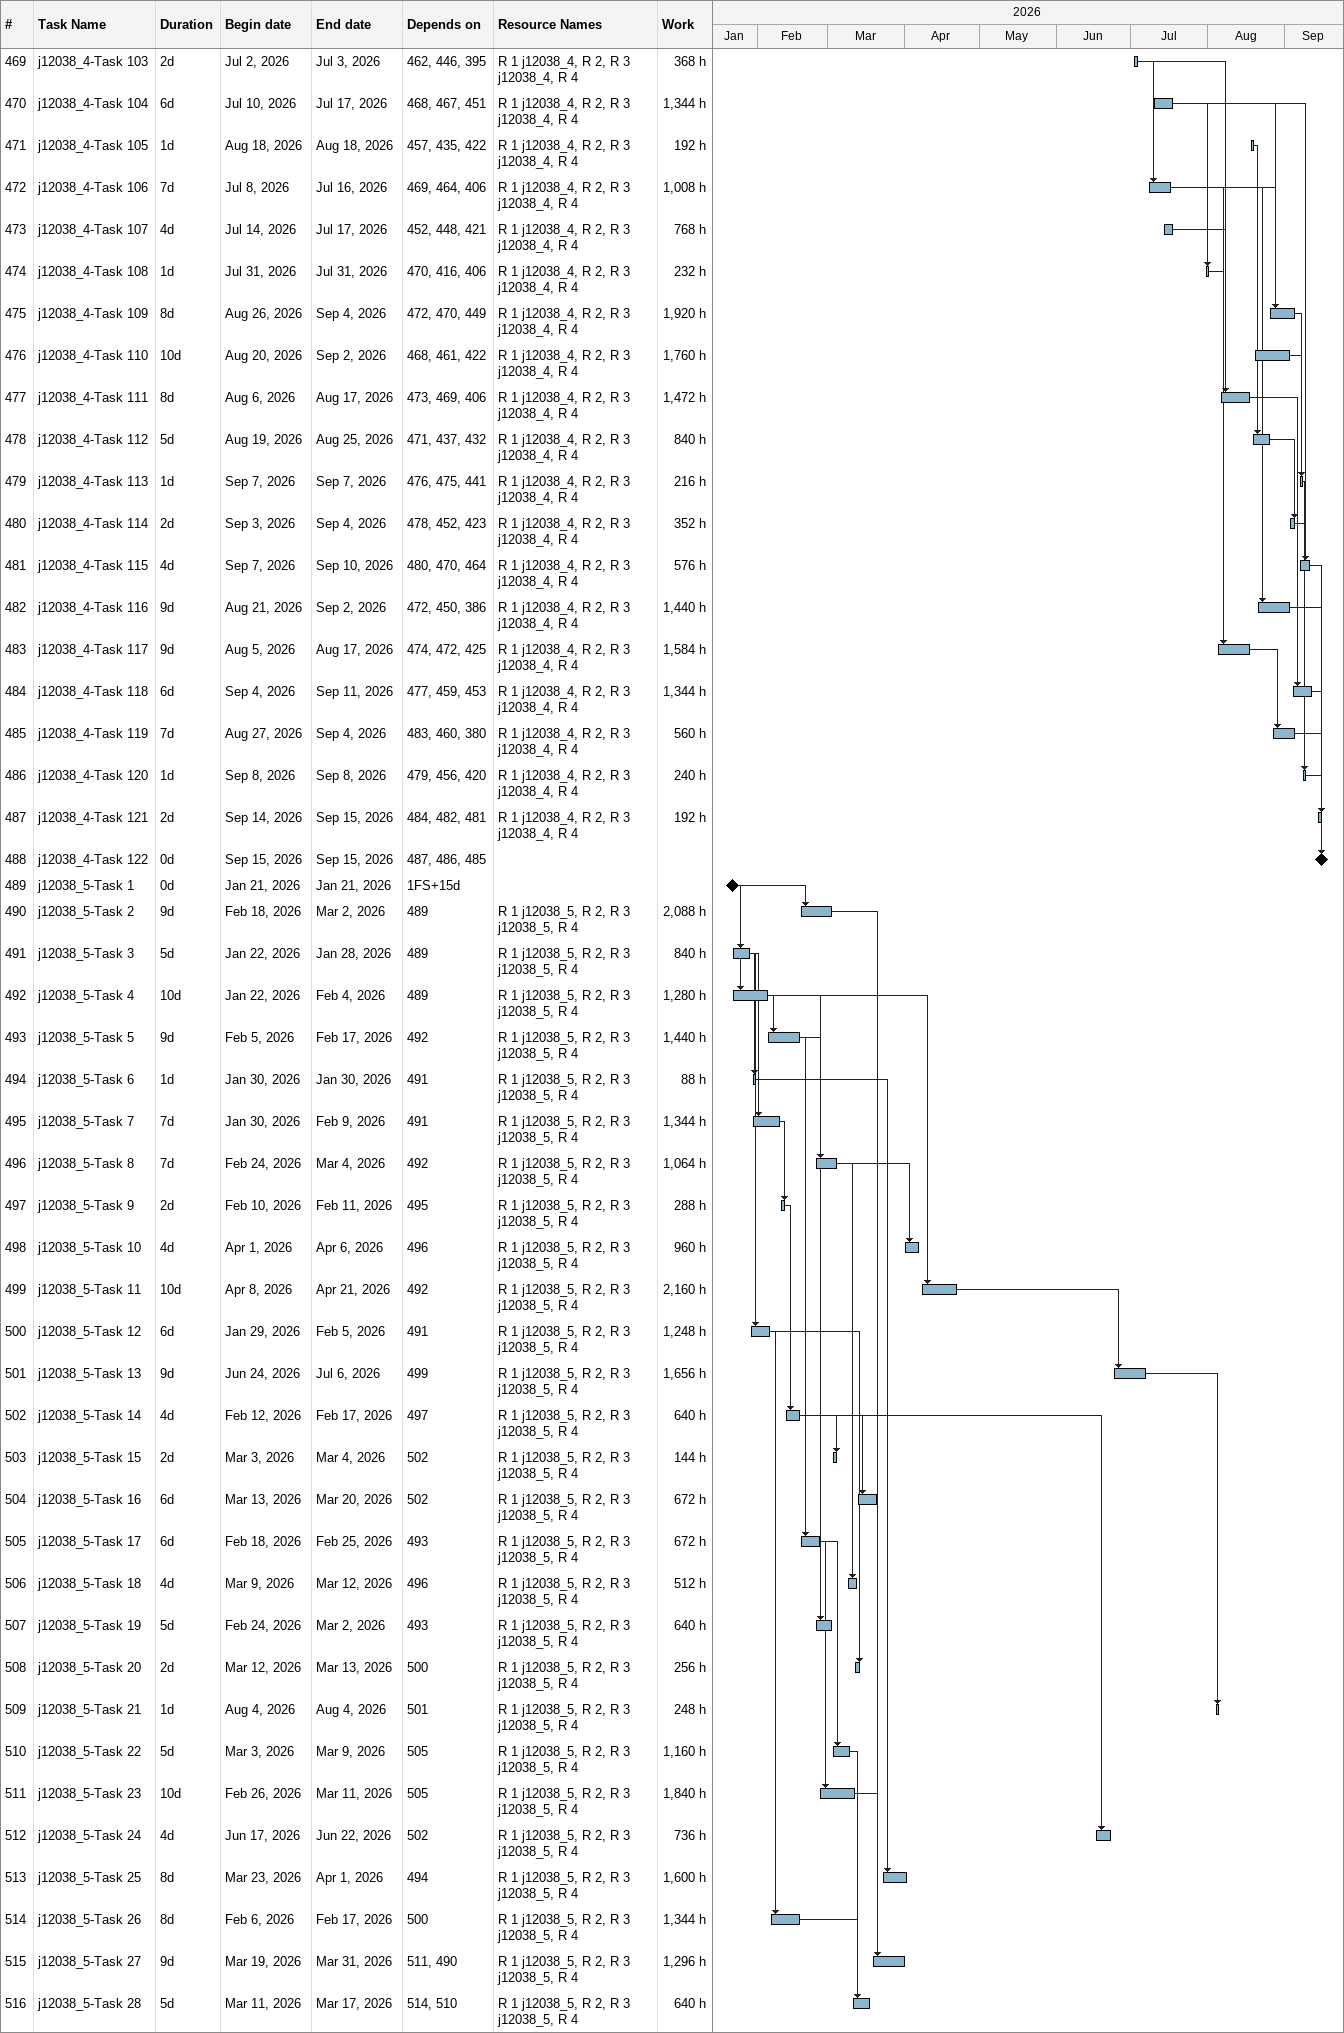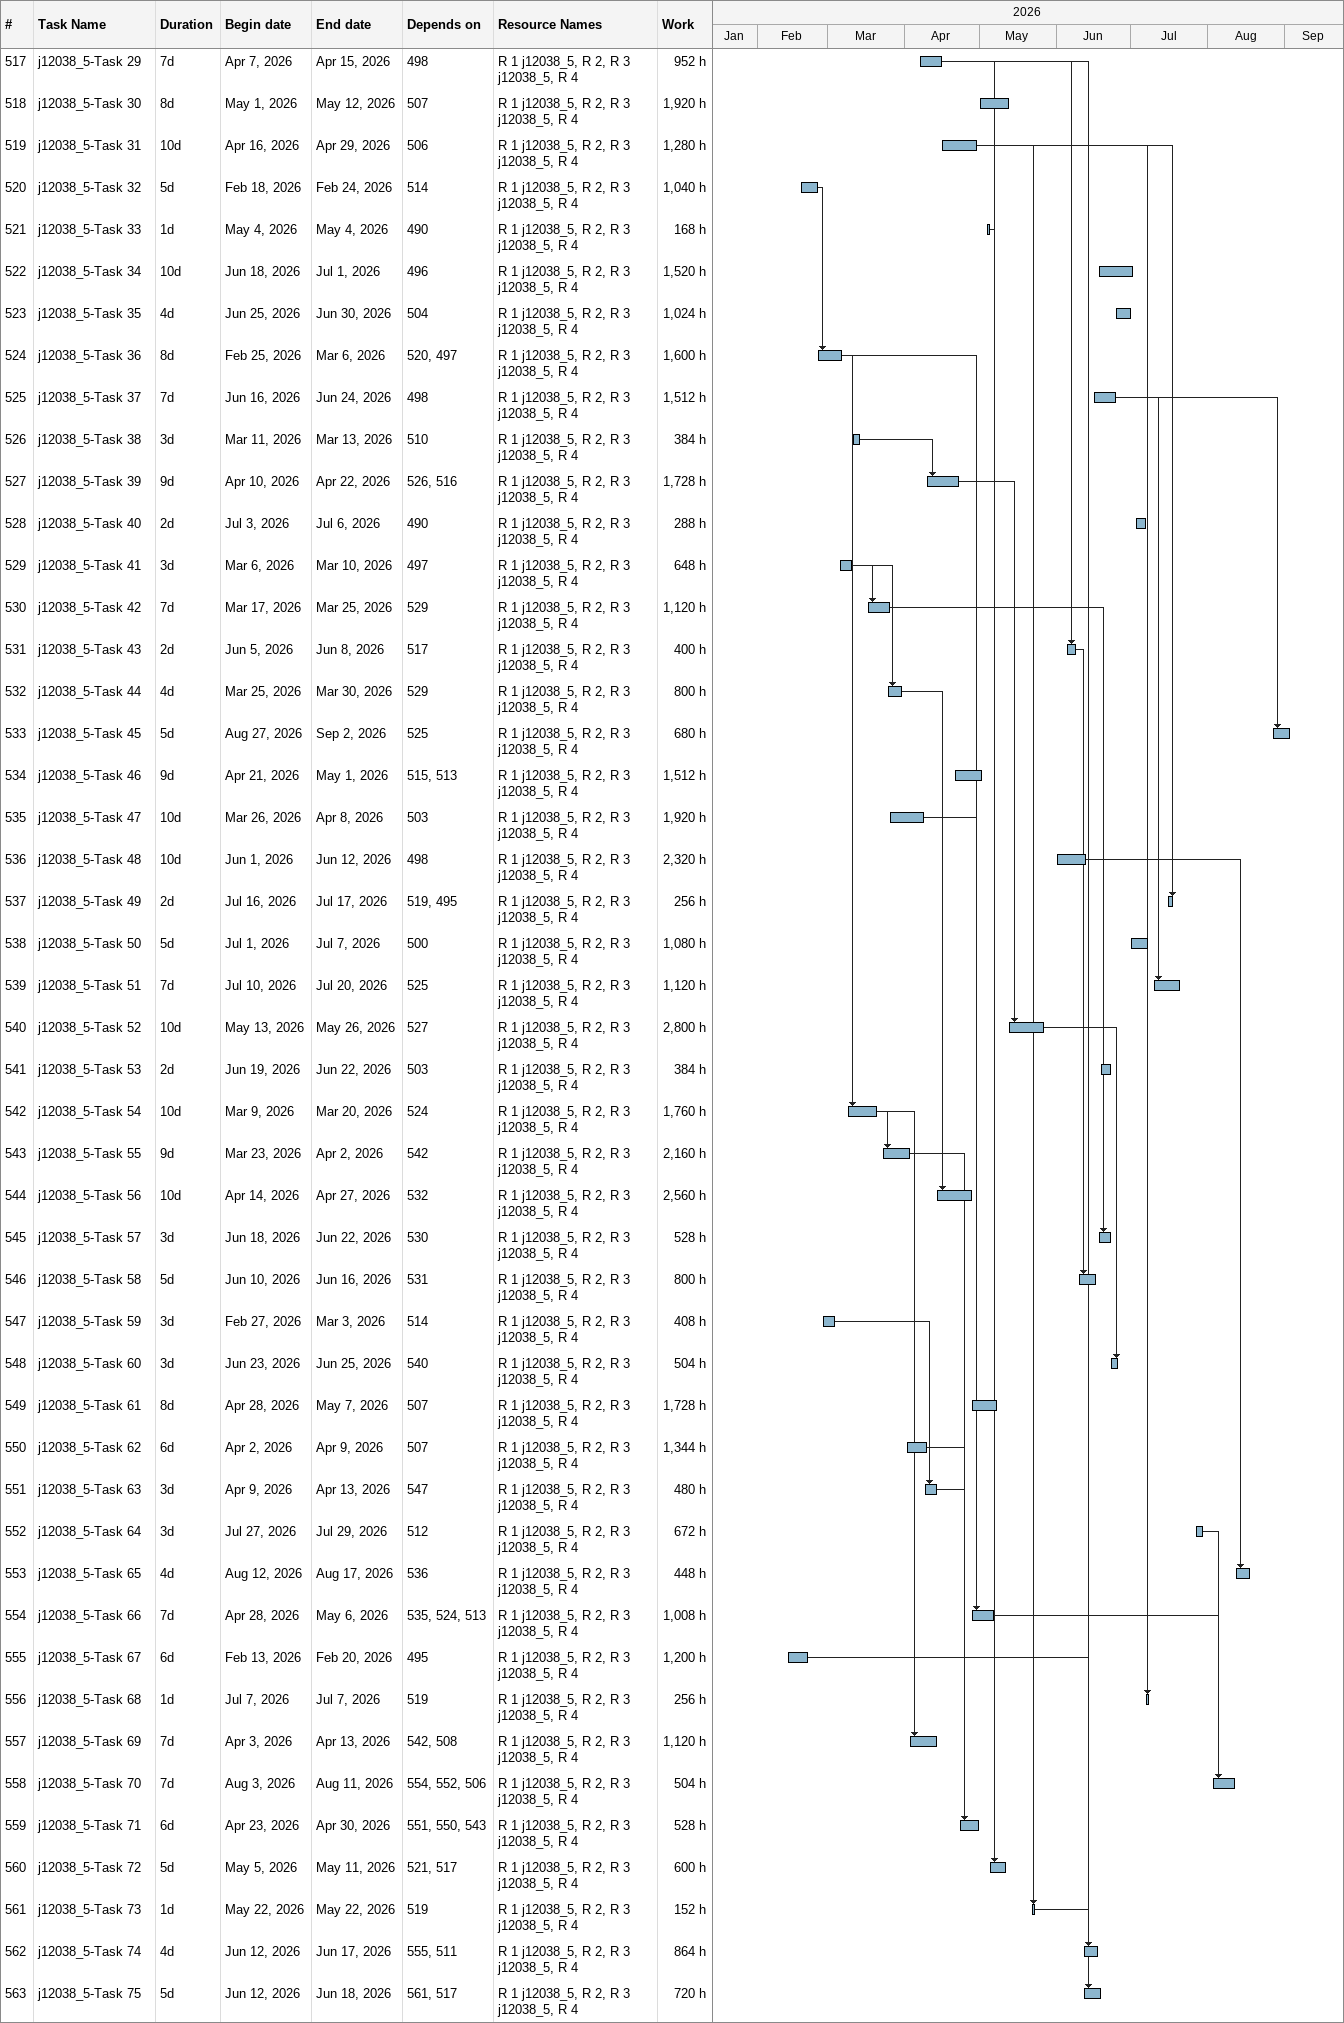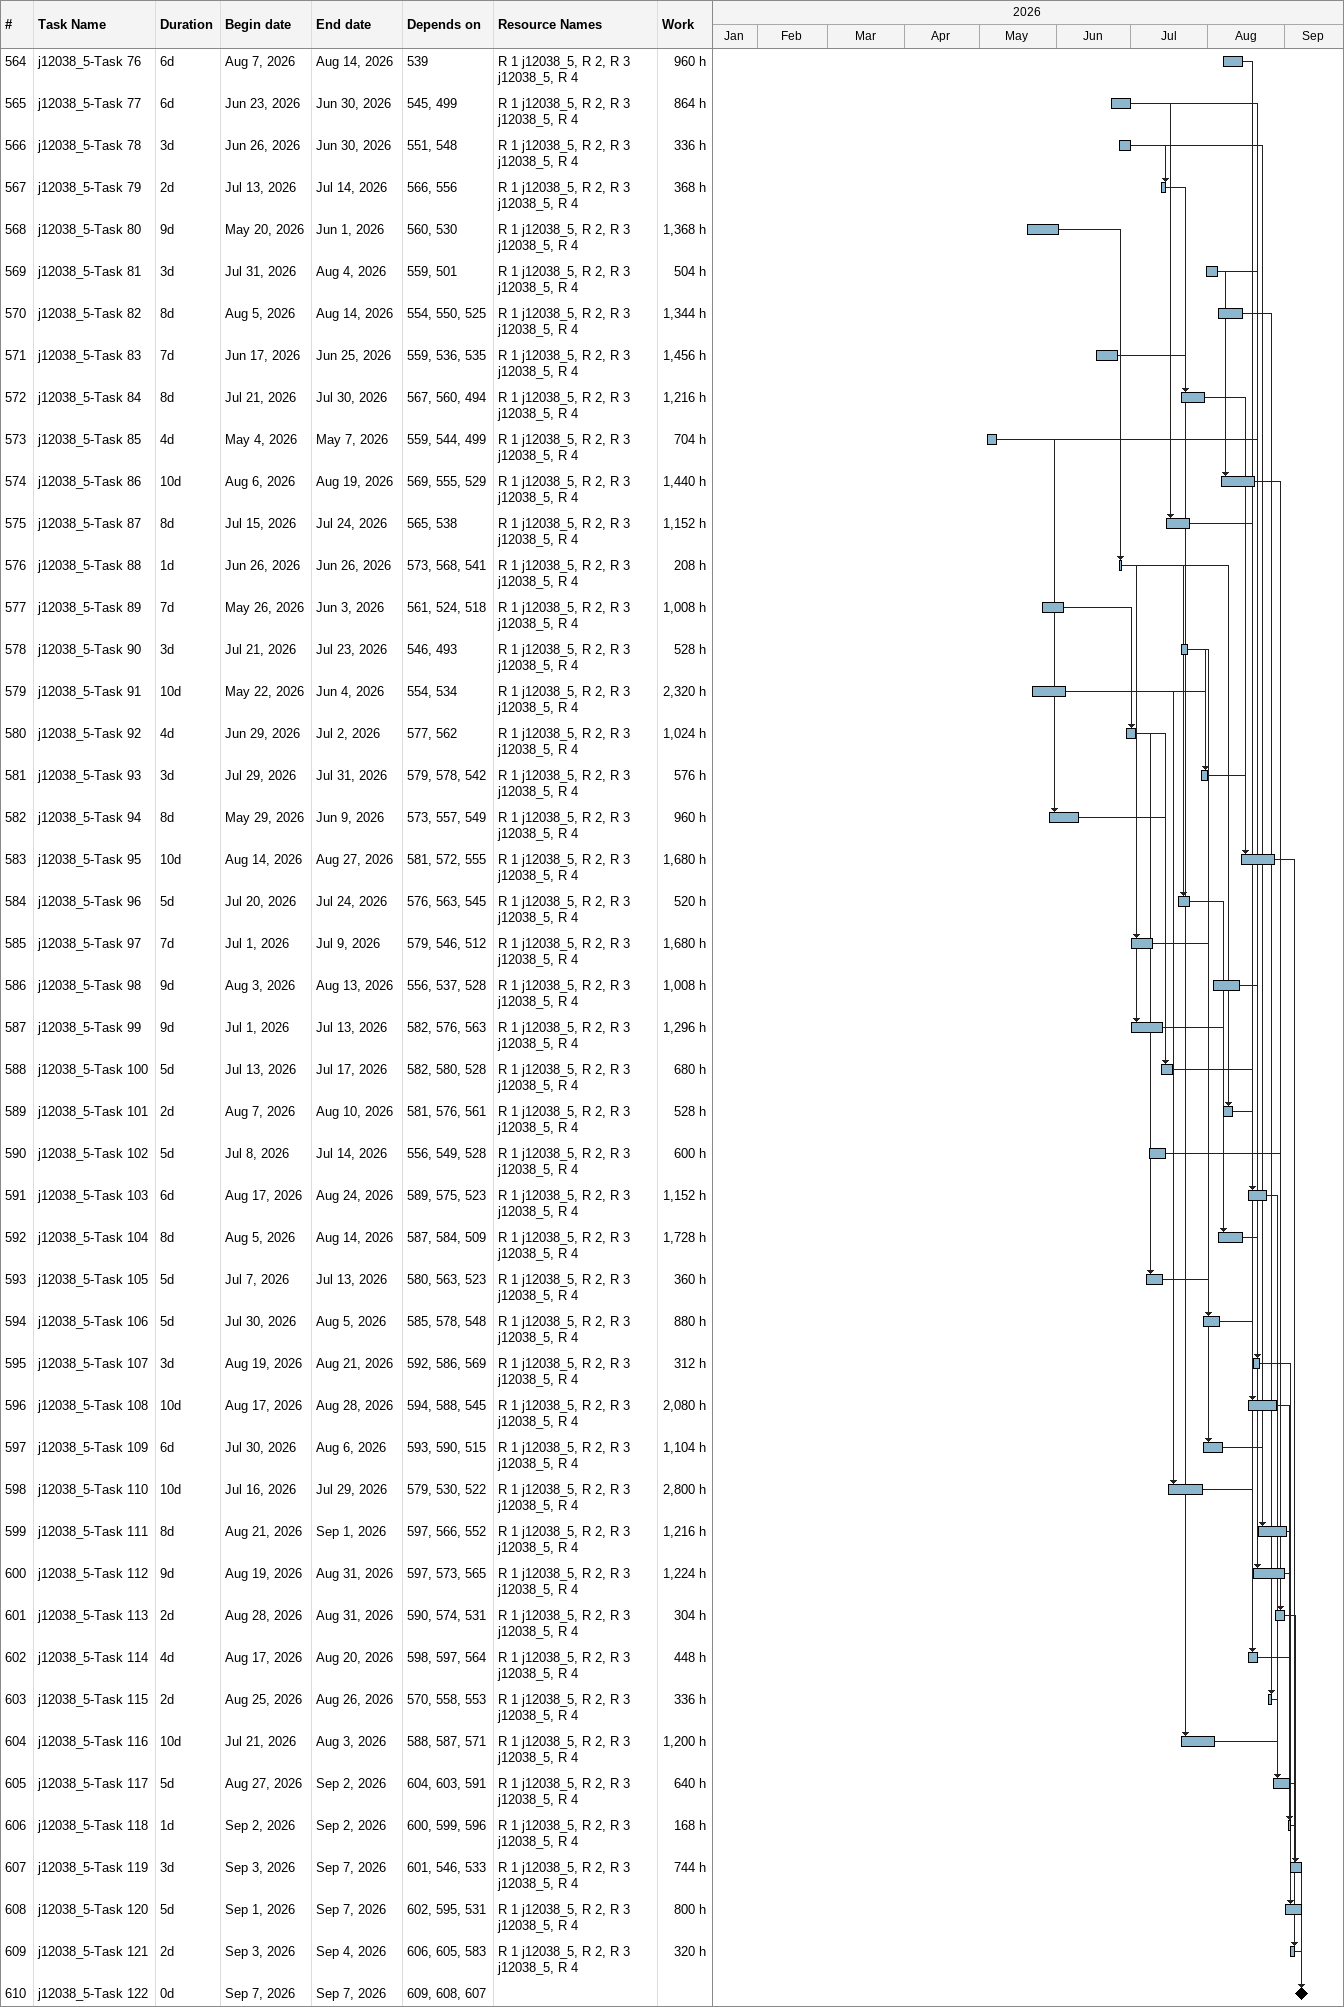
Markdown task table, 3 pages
| ID | Task | Duration | Start | Finish | Predecessors | Resources | Work (h) |
|---|---|---|---|---|---|---|---|
| 469 | j12038_4-Task 103 | 2d | 2026-07-02 | 2026-07-03 | 462, 446, 395 | R 1 j12038_4, R 2, R 3 j12038_4, R 4 | 368 |
| 470 | j12038_4-Task 104 | 6d | 2026-07-10 | 2026-07-17 | 468, 467, 451 | R 1 j12038_4, R 2, R 3 j12038_4, R 4 | 1344 |
| 471 | j12038_4-Task 105 | 1d | 2026-08-18 | 2026-08-18 | 457, 435, 422 | R 1 j12038_4, R 2, R 3 j12038_4, R 4 | 192 |
| 472 | j12038_4-Task 106 | 7d | 2026-07-08 | 2026-07-16 | 469, 464, 406 | R 1 j12038_4, R 2, R 3 j12038_4, R 4 | 1008 |
| 473 | j12038_4-Task 107 | 4d | 2026-07-14 | 2026-07-17 | 452, 448, 421 | R 1 j12038_4, R 2, R 3 j12038_4, R 4 | 768 |
| 474 | j12038_4-Task 108 | 1d | 2026-07-31 | 2026-07-31 | 470, 416, 406 | R 1 j12038_4, R 2, R 3 j12038_4, R 4 | 232 |
| 475 | j12038_4-Task 109 | 8d | 2026-08-26 | 2026-09-04 | 472, 470, 449 | R 1 j12038_4, R 2, R 3 j12038_4, R 4 | 1920 |
| 476 | j12038_4-Task 110 | 10d | 2026-08-20 | 2026-09-02 | 468, 461, 422 | R 1 j12038_4, R 2, R 3 j12038_4, R 4 | 1760 |
| 477 | j12038_4-Task 111 | 8d | 2026-08-06 | 2026-08-17 | 473, 469, 406 | R 1 j12038_4, R 2, R 3 j12038_4, R 4 | 1472 |
| 478 | j12038_4-Task 112 | 5d | 2026-08-19 | 2026-08-25 | 471, 437, 432 | R 1 j12038_4, R 2, R 3 j12038_4, R 4 | 840 |
| 479 | j12038_4-Task 113 | 1d | 2026-09-07 | 2026-09-07 | 476, 475, 441 | R 1 j12038_4, R 2, R 3 j12038_4, R 4 | 216 |
| 480 | j12038_4-Task 114 | 2d | 2026-09-03 | 2026-09-04 | 478, 452, 423 | R 1 j12038_4, R 2, R 3 j12038_4, R 4 | 352 |
| 481 | j12038_4-Task 115 | 4d | 2026-09-07 | 2026-09-10 | 480, 470, 464 | R 1 j12038_4, R 2, R 3 j12038_4, R 4 | 576 |
| 482 | j12038_4-Task 116 | 9d | 2026-08-21 | 2026-09-02 | 472, 450, 386 | R 1 j12038_4, R 2, R 3 j12038_4, R 4 | 1440 |
| 483 | j12038_4-Task 117 | 9d | 2026-08-05 | 2026-08-17 | 474, 472, 425 | R 1 j12038_4, R 2, R 3 j12038_4, R 4 | 1584 |
| 484 | j12038_4-Task 118 | 6d | 2026-09-04 | 2026-09-11 | 477, 459, 453 | R 1 j12038_4, R 2, R 3 j12038_4, R 4 | 1344 |
| 485 | j12038_4-Task 119 | 7d | 2026-08-27 | 2026-09-04 | 483, 460, 380 | R 1 j12038_4, R 2, R 3 j12038_4, R 4 | 560 |
| 486 | j12038_4-Task 120 | 1d | 2026-09-08 | 2026-09-08 | 479, 456, 420 | R 1 j12038_4, R 2, R 3 j12038_4, R 4 | 240 |
| 487 | j12038_4-Task 121 | 2d | 2026-09-14 | 2026-09-15 | 484, 482, 481 | R 1 j12038_4, R 2, R 3 j12038_4, R 4 | 192 |
| 488 | j12038_4-Task 122 | 0d | 2026-09-15 | 2026-09-15 | 487, 486, 485 |  |  |
| 489 | j12038_5-Task 1 | 0d | 2026-01-21 | 2026-01-21 | 1FS+15d |  |  |
| 490 | j12038_5-Task 2 | 9d | 2026-02-18 | 2026-03-02 | 489 | R 1 j12038_5, R 2, R 3 j12038_5, R 4 | 2088 |
| 491 | j12038_5-Task 3 | 5d | 2026-01-22 | 2026-01-28 | 489 | R 1 j12038_5, R 2, R 3 j12038_5, R 4 | 840 |
| 492 | j12038_5-Task 4 | 10d | 2026-01-22 | 2026-02-04 | 489 | R 1 j12038_5, R 2, R 3 j12038_5, R 4 | 1280 |
| 493 | j12038_5-Task 5 | 9d | 2026-02-05 | 2026-02-17 | 492 | R 1 j12038_5, R 2, R 3 j12038_5, R 4 | 1440 |
| 494 | j12038_5-Task 6 | 1d | 2026-01-30 | 2026-01-30 | 491 | R 1 j12038_5, R 2, R 3 j12038_5, R 4 | 88 |
| 495 | j12038_5-Task 7 | 7d | 2026-01-30 | 2026-02-09 | 491 | R 1 j12038_5, R 2, R 3 j12038_5, R 4 | 1344 |
| 496 | j12038_5-Task 8 | 7d | 2026-02-24 | 2026-03-04 | 492 | R 1 j12038_5, R 2, R 3 j12038_5, R 4 | 1064 |
| 497 | j12038_5-Task 9 | 2d | 2026-02-10 | 2026-02-11 | 495 | R 1 j12038_5, R 2, R 3 j12038_5, R 4 | 288 |
| 498 | j12038_5-Task 10 | 4d | 2026-04-01 | 2026-04-06 | 496 | R 1 j12038_5, R 2, R 3 j12038_5, R 4 | 960 |
| 499 | j12038_5-Task 11 | 10d | 2026-04-08 | 2026-04-21 | 492 | R 1 j12038_5, R 2, R 3 j12038_5, R 4 | 2160 |
| 500 | j12038_5-Task 12 | 6d | 2026-01-29 | 2026-02-05 | 491 | R 1 j12038_5, R 2, R 3 j12038_5, R 4 | 1248 |
| 501 | j12038_5-Task 13 | 9d | 2026-06-24 | 2026-07-06 | 499 | R 1 j12038_5, R 2, R 3 j12038_5, R 4 | 1656 |
| 502 | j12038_5-Task 14 | 4d | 2026-02-12 | 2026-02-17 | 497 | R 1 j12038_5, R 2, R 3 j12038_5, R 4 | 640 |
| 503 | j12038_5-Task 15 | 2d | 2026-03-03 | 2026-03-04 | 502 | R 1 j12038_5, R 2, R 3 j12038_5, R 4 | 144 |
| 504 | j12038_5-Task 16 | 6d | 2026-03-13 | 2026-03-20 | 502 | R 1 j12038_5, R 2, R 3 j12038_5, R 4 | 672 |
| 505 | j12038_5-Task 17 | 6d | 2026-02-18 | 2026-02-25 | 493 | R 1 j12038_5, R 2, R 3 j12038_5, R 4 | 672 |
| 506 | j12038_5-Task 18 | 4d | 2026-03-09 | 2026-03-12 | 496 | R 1 j12038_5, R 2, R 3 j12038_5, R 4 | 512 |
| 507 | j12038_5-Task 19 | 5d | 2026-02-24 | 2026-03-02 | 493 | R 1 j12038_5, R 2, R 3 j12038_5, R 4 | 640 |
| 508 | j12038_5-Task 20 | 2d | 2026-03-12 | 2026-03-13 | 500 | R 1 j12038_5, R 2, R 3 j12038_5, R 4 | 256 |
| 509 | j12038_5-Task 21 | 1d | 2026-08-04 | 2026-08-04 | 501 | R 1 j12038_5, R 2, R 3 j12038_5, R 4 | 248 |
| 510 | j12038_5-Task 22 | 5d | 2026-03-03 | 2026-03-09 | 505 | R 1 j12038_5, R 2, R 3 j12038_5, R 4 | 1160 |
| 511 | j12038_5-Task 23 | 10d | 2026-02-26 | 2026-03-11 | 505 | R 1 j12038_5, R 2, R 3 j12038_5, R 4 | 1840 |
| 512 | j12038_5-Task 24 | 4d | 2026-06-17 | 2026-06-22 | 502 | R 1 j12038_5, R 2, R 3 j12038_5, R 4 | 736 |
| 513 | j12038_5-Task 25 | 8d | 2026-03-23 | 2026-04-01 | 494 | R 1 j12038_5, R 2, R 3 j12038_5, R 4 | 1600 |
| 514 | j12038_5-Task 26 | 8d | 2026-02-06 | 2026-02-17 | 500 | R 1 j12038_5, R 2, R 3 j12038_5, R 4 | 1344 |
| 515 | j12038_5-Task 27 | 9d | 2026-03-19 | 2026-03-31 | 511, 490 | R 1 j12038_5, R 2, R 3 j12038_5, R 4 | 1296 |
| 516 | j12038_5-Task 28 | 5d | 2026-03-11 | 2026-03-17 | 514, 510 | R 1 j12038_5, R 2, R 3 j12038_5, R 4 | 640 |
| 517 | j12038_5-Task 29 | 7d | 2026-04-07 | 2026-04-15 | 498 | R 1 j12038_5, R 2, R 3 j12038_5, R 4 | 952 |
| 518 | j12038_5-Task 30 | 8d | 2026-05-01 | 2026-05-12 | 507 | R 1 j12038_5, R 2, R 3 j12038_5, R 4 | 1920 |
| 519 | j12038_5-Task 31 | 10d | 2026-04-16 | 2026-04-29 | 506 | R 1 j12038_5, R 2, R 3 j12038_5, R 4 | 1280 |
| 520 | j12038_5-Task 32 | 5d | 2026-02-18 | 2026-02-24 | 514 | R 1 j12038_5, R 2, R 3 j12038_5, R 4 | 1040 |
| 521 | j12038_5-Task 33 | 1d | 2026-05-04 | 2026-05-04 | 490 | R 1 j12038_5, R 2, R 3 j12038_5, R 4 | 168 |
| 522 | j12038_5-Task 34 | 10d | 2026-06-18 | 2026-07-01 | 496 | R 1 j12038_5, R 2, R 3 j12038_5, R 4 | 1520 |
| 523 | j12038_5-Task 35 | 4d | 2026-06-25 | 2026-06-30 | 504 | R 1 j12038_5, R 2, R 3 j12038_5, R 4 | 1024 |
| 524 | j12038_5-Task 36 | 8d | 2026-02-25 | 2026-03-06 | 520, 497 | R 1 j12038_5, R 2, R 3 j12038_5, R 4 | 1600 |
| 525 | j12038_5-Task 37 | 7d | 2026-06-16 | 2026-06-24 | 498 | R 1 j12038_5, R 2, R 3 j12038_5, R 4 | 1512 |
| 526 | j12038_5-Task 38 | 3d | 2026-03-11 | 2026-03-13 | 510 | R 1 j12038_5, R 2, R 3 j12038_5, R 4 | 384 |
| 527 | j12038_5-Task 39 | 9d | 2026-04-10 | 2026-04-22 | 526, 516 | R 1 j12038_5, R 2, R 3 j12038_5, R 4 | 1728 |
| 528 | j12038_5-Task 40 | 2d | 2026-07-03 | 2026-07-06 | 490 | R 1 j12038_5, R 2, R 3 j12038_5, R 4 | 288 |
| 529 | j12038_5-Task 41 | 3d | 2026-03-06 | 2026-03-10 | 497 | R 1 j12038_5, R 2, R 3 j12038_5, R 4 | 648 |
| 530 | j12038_5-Task 42 | 7d | 2026-03-17 | 2026-03-25 | 529 | R 1 j12038_5, R 2, R 3 j12038_5, R 4 | 1120 |
| 531 | j12038_5-Task 43 | 2d | 2026-06-05 | 2026-06-08 | 517 | R 1 j12038_5, R 2, R 3 j12038_5, R 4 | 400 |
| 532 | j12038_5-Task 44 | 4d | 2026-03-25 | 2026-03-30 | 529 | R 1 j12038_5, R 2, R 3 j12038_5, R 4 | 800 |
| 533 | j12038_5-Task 45 | 5d | 2026-08-27 | 2026-09-02 | 525 | R 1 j12038_5, R 2, R 3 j12038_5, R 4 | 680 |
| 534 | j12038_5-Task 46 | 9d | 2026-04-21 | 2026-05-01 | 515, 513 | R 1 j12038_5, R 2, R 3 j12038_5, R 4 | 1512 |
| 535 | j12038_5-Task 47 | 10d | 2026-03-26 | 2026-04-08 | 503 | R 1 j12038_5, R 2, R 3 j12038_5, R 4 | 1920 |
| 536 | j12038_5-Task 48 | 10d | 2026-06-01 | 2026-06-12 | 498 | R 1 j12038_5, R 2, R 3 j12038_5, R 4 | 2320 |
| 537 | j12038_5-Task 49 | 2d | 2026-07-16 | 2026-07-17 | 519, 495 | R 1 j12038_5, R 2, R 3 j12038_5, R 4 | 256 |
| 538 | j12038_5-Task 50 | 5d | 2026-07-01 | 2026-07-07 | 500 | R 1 j12038_5, R 2, R 3 j12038_5, R 4 | 1080 |
| 539 | j12038_5-Task 51 | 7d | 2026-07-10 | 2026-07-20 | 525 | R 1 j12038_5, R 2, R 3 j12038_5, R 4 | 1120 |
| 540 | j12038_5-Task 52 | 10d | 2026-05-13 | 2026-05-26 | 527 | R 1 j12038_5, R 2, R 3 j12038_5, R 4 | 2800 |
| 541 | j12038_5-Task 53 | 2d | 2026-06-19 | 2026-06-22 | 503 | R 1 j12038_5, R 2, R 3 j12038_5, R 4 | 384 |
| 542 | j12038_5-Task 54 | 10d | 2026-03-09 | 2026-03-20 | 524 | R 1 j12038_5, R 2, R 3 j12038_5, R 4 | 1760 |
| 543 | j12038_5-Task 55 | 9d | 2026-03-23 | 2026-04-02 | 542 | R 1 j12038_5, R 2, R 3 j12038_5, R 4 | 2160 |
| 544 | j12038_5-Task 56 | 10d | 2026-04-14 | 2026-04-27 | 532 | R 1 j12038_5, R 2, R 3 j12038_5, R 4 | 2560 |
| 545 | j12038_5-Task 57 | 3d | 2026-06-18 | 2026-06-22 | 530 | R 1 j12038_5, R 2, R 3 j12038_5, R 4 | 528 |
| 546 | j12038_5-Task 58 | 5d | 2026-06-10 | 2026-06-16 | 531 | R 1 j12038_5, R 2, R 3 j12038_5, R 4 | 800 |
| 547 | j12038_5-Task 59 | 3d | 2026-02-27 | 2026-03-03 | 514 | R 1 j12038_5, R 2, R 3 j12038_5, R 4 | 408 |
| 548 | j12038_5-Task 60 | 3d | 2026-06-23 | 2026-06-25 | 540 | R 1 j12038_5, R 2, R 3 j12038_5, R 4 | 504 |
| 549 | j12038_5-Task 61 | 8d | 2026-04-28 | 2026-05-07 | 507 | R 1 j12038_5, R 2, R 3 j12038_5, R 4 | 1728 |
| 550 | j12038_5-Task 62 | 6d | 2026-04-02 | 2026-04-09 | 507 | R 1 j12038_5, R 2, R 3 j12038_5, R 4 | 1344 |
| 551 | j12038_5-Task 63 | 3d | 2026-04-09 | 2026-04-13 | 547 | R 1 j12038_5, R 2, R 3 j12038_5, R 4 | 480 |
| 552 | j12038_5-Task 64 | 3d | 2026-07-27 | 2026-07-29 | 512 | R 1 j12038_5, R 2, R 3 j12038_5, R 4 | 672 |
| 553 | j12038_5-Task 65 | 4d | 2026-08-12 | 2026-08-17 | 536 | R 1 j12038_5, R 2, R 3 j12038_5, R 4 | 448 |
| 554 | j12038_5-Task 66 | 7d | 2026-04-28 | 2026-05-06 | 535, 524, 513 | R 1 j12038_5, R 2, R 3 j12038_5, R 4 | 1008 |
| 555 | j12038_5-Task 67 | 6d | 2026-02-13 | 2026-02-20 | 495 | R 1 j12038_5, R 2, R 3 j12038_5, R 4 | 1200 |
| 556 | j12038_5-Task 68 | 1d | 2026-07-07 | 2026-07-07 | 519 | R 1 j12038_5, R 2, R 3 j12038_5, R 4 | 256 |
| 557 | j12038_5-Task 69 | 7d | 2026-04-03 | 2026-04-13 | 542, 508 | R 1 j12038_5, R 2, R 3 j12038_5, R 4 | 1120 |
| 558 | j12038_5-Task 70 | 7d | 2026-08-03 | 2026-08-11 | 554, 552, 506 | R 1 j12038_5, R 2, R 3 j12038_5, R 4 | 504 |
| 559 | j12038_5-Task 71 | 6d | 2026-04-23 | 2026-04-30 | 551, 550, 543 | R 1 j12038_5, R 2, R 3 j12038_5, R 4 | 528 |
| 560 | j12038_5-Task 72 | 5d | 2026-05-05 | 2026-05-11 | 521, 517 | R 1 j12038_5, R 2, R 3 j12038_5, R 4 | 600 |
| 561 | j12038_5-Task 73 | 1d | 2026-05-22 | 2026-05-22 | 519 | R 1 j12038_5, R 2, R 3 j12038_5, R 4 | 152 |
| 562 | j12038_5-Task 74 | 4d | 2026-06-12 | 2026-06-17 | 555, 511 | R 1 j12038_5, R 2, R 3 j12038_5, R 4 | 864 |
| 563 | j12038_5-Task 75 | 5d | 2026-06-12 | 2026-06-18 | 561, 517 | R 1 j12038_5, R 2, R 3 j12038_5, R 4 | 720 |
| 564 | j12038_5-Task 76 | 6d | 2026-08-07 | 2026-08-14 | 539 | R 1 j12038_5, R 2, R 3 j12038_5, R 4 | 960 |
| 565 | j12038_5-Task 77 | 6d | 2026-06-23 | 2026-06-30 | 545, 499 | R 1 j12038_5, R 2, R 3 j12038_5, R 4 | 864 |
| 566 | j12038_5-Task 78 | 3d | 2026-06-26 | 2026-06-30 | 551, 548 | R 1 j12038_5, R 2, R 3 j12038_5, R 4 | 336 |
| 567 | j12038_5-Task 79 | 2d | 2026-07-13 | 2026-07-14 | 566, 556 | R 1 j12038_5, R 2, R 3 j12038_5, R 4 | 368 |
| 568 | j12038_5-Task 80 | 9d | 2026-05-20 | 2026-06-01 | 560, 530 | R 1 j12038_5, R 2, R 3 j12038_5, R 4 | 1368 |
| 569 | j12038_5-Task 81 | 3d | 2026-07-31 | 2026-08-04 | 559, 501 | R 1 j12038_5, R 2, R 3 j12038_5, R 4 | 504 |
| 570 | j12038_5-Task 82 | 8d | 2026-08-05 | 2026-08-14 | 554, 550, 525 | R 1 j12038_5, R 2, R 3 j12038_5, R 4 | 1344 |
| 571 | j12038_5-Task 83 | 7d | 2026-06-17 | 2026-06-25 | 559, 536, 535 | R 1 j12038_5, R 2, R 3 j12038_5, R 4 | 1456 |
| 572 | j12038_5-Task 84 | 8d | 2026-07-21 | 2026-07-30 | 567, 560, 494 | R 1 j12038_5, R 2, R 3 j12038_5, R 4 | 1216 |
| 573 | j12038_5-Task 85 | 4d | 2026-05-04 | 2026-05-07 | 559, 544, 499 | R 1 j12038_5, R 2, R 3 j12038_5, R 4 | 704 |
| 574 | j12038_5-Task 86 | 10d | 2026-08-06 | 2026-08-19 | 569, 555, 529 | R 1 j12038_5, R 2, R 3 j12038_5, R 4 | 1440 |
| 575 | j12038_5-Task 87 | 8d | 2026-07-15 | 2026-07-24 | 565, 538 | R 1 j12038_5, R 2, R 3 j12038_5, R 4 | 1152 |
| 576 | j12038_5-Task 88 | 1d | 2026-06-26 | 2026-06-26 | 573, 568, 541 | R 1 j12038_5, R 2, R 3 j12038_5, R 4 | 208 |
| 577 | j12038_5-Task 89 | 7d | 2026-05-26 | 2026-06-03 | 561, 524, 518 | R 1 j12038_5, R 2, R 3 j12038_5, R 4 | 1008 |
| 578 | j12038_5-Task 90 | 3d | 2026-07-21 | 2026-07-23 | 546, 493 | R 1 j12038_5, R 2, R 3 j12038_5, R 4 | 528 |
| 579 | j12038_5-Task 91 | 10d | 2026-05-22 | 2026-06-04 | 554, 534 | R 1 j12038_5, R 2, R 3 j12038_5, R 4 | 2320 |
| 580 | j12038_5-Task 92 | 4d | 2026-06-29 | 2026-07-02 | 577, 562 | R 1 j12038_5, R 2, R 3 j12038_5, R 4 | 1024 |
| 581 | j12038_5-Task 93 | 3d | 2026-07-29 | 2026-07-31 | 579, 578, 542 | R 1 j12038_5, R 2, R 3 j12038_5, R 4 | 576 |
| 582 | j12038_5-Task 94 | 8d | 2026-05-29 | 2026-06-09 | 573, 557, 549 | R 1 j12038_5, R 2, R 3 j12038_5, R 4 | 960 |
| 583 | j12038_5-Task 95 | 10d | 2026-08-14 | 2026-08-27 | 581, 572, 555 | R 1 j12038_5, R 2, R 3 j12038_5, R 4 | 1680 |
| 584 | j12038_5-Task 96 | 5d | 2026-07-20 | 2026-07-24 | 576, 563, 545 | R 1 j12038_5, R 2, R 3 j12038_5, R 4 | 520 |
| 585 | j12038_5-Task 97 | 7d | 2026-07-01 | 2026-07-09 | 579, 546, 512 | R 1 j12038_5, R 2, R 3 j12038_5, R 4 | 1680 |
| 586 | j12038_5-Task 98 | 9d | 2026-08-03 | 2026-08-13 | 556, 537, 528 | R 1 j12038_5, R 2, R 3 j12038_5, R 4 | 1008 |
| 587 | j12038_5-Task 99 | 9d | 2026-07-01 | 2026-07-13 | 582, 576, 563 | R 1 j12038_5, R 2, R 3 j12038_5, R 4 | 1296 |
| 588 | j12038_5-Task 100 | 5d | 2026-07-13 | 2026-07-17 | 582, 580, 528 | R 1 j12038_5, R 2, R 3 j12038_5, R 4 | 680 |
| 589 | j12038_5-Task 101 | 2d | 2026-08-07 | 2026-08-10 | 581, 576, 561 | R 1 j12038_5, R 2, R 3 j12038_5, R 4 | 528 |
| 590 | j12038_5-Task 102 | 5d | 2026-07-08 | 2026-07-14 | 556, 549, 528 | R 1 j12038_5, R 2, R 3 j12038_5, R 4 | 600 |
| 591 | j12038_5-Task 103 | 6d | 2026-08-17 | 2026-08-24 | 589, 575, 523 | R 1 j12038_5, R 2, R 3 j12038_5, R 4 | 1152 |
| 592 | j12038_5-Task 104 | 8d | 2026-08-05 | 2026-08-14 | 587, 584, 509 | R 1 j12038_5, R 2, R 3 j12038_5, R 4 | 1728 |
| 593 | j12038_5-Task 105 | 5d | 2026-07-07 | 2026-07-13 | 580, 563, 523 | R 1 j12038_5, R 2, R 3 j12038_5, R 4 | 360 |
| 594 | j12038_5-Task 106 | 5d | 2026-07-30 | 2026-08-05 | 585, 578, 548 | R 1 j12038_5, R 2, R 3 j12038_5, R 4 | 880 |
| 595 | j12038_5-Task 107 | 3d | 2026-08-19 | 2026-08-21 | 592, 586, 569 | R 1 j12038_5, R 2, R 3 j12038_5, R 4 | 312 |
| 596 | j12038_5-Task 108 | 10d | 2026-08-17 | 2026-08-28 | 594, 588, 545 | R 1 j12038_5, R 2, R 3 j12038_5, R 4 | 2080 |
| 597 | j12038_5-Task 109 | 6d | 2026-07-30 | 2026-08-06 | 593, 590, 515 | R 1 j12038_5, R 2, R 3 j12038_5, R 4 | 1104 |
| 598 | j12038_5-Task 110 | 10d | 2026-07-16 | 2026-07-29 | 579, 530, 522 | R 1 j12038_5, R 2, R 3 j12038_5, R 4 | 2800 |
| 599 | j12038_5-Task 111 | 8d | 2026-08-21 | 2026-09-01 | 597, 566, 552 | R 1 j12038_5, R 2, R 3 j12038_5, R 4 | 1216 |
| 600 | j12038_5-Task 112 | 9d | 2026-08-19 | 2026-08-31 | 597, 573, 565 | R 1 j12038_5, R 2, R 3 j12038_5, R 4 | 1224 |
| 601 | j12038_5-Task 113 | 2d | 2026-08-28 | 2026-08-31 | 590, 574, 531 | R 1 j12038_5, R 2, R 3 j12038_5, R 4 | 304 |
| 602 | j12038_5-Task 114 | 4d | 2026-08-17 | 2026-08-20 | 598, 597, 564 | R 1 j12038_5, R 2, R 3 j12038_5, R 4 | 448 |
| 603 | j12038_5-Task 115 | 2d | 2026-08-25 | 2026-08-26 | 570, 558, 553 | R 1 j12038_5, R 2, R 3 j12038_5, R 4 | 336 |
| 604 | j12038_5-Task 116 | 10d | 2026-07-21 | 2026-08-03 | 588, 587, 571 | R 1 j12038_5, R 2, R 3 j12038_5, R 4 | 1200 |
| 605 | j12038_5-Task 117 | 5d | 2026-08-27 | 2026-09-02 | 604, 603, 591 | R 1 j12038_5, R 2, R 3 j12038_5, R 4 | 640 |
| 606 | j12038_5-Task 118 | 1d | 2026-09-02 | 2026-09-02 | 600, 599, 596 | R 1 j12038_5, R 2, R 3 j12038_5, R 4 | 168 |
| 607 | j12038_5-Task 119 | 3d | 2026-09-03 | 2026-09-07 | 601, 546, 533 | R 1 j12038_5, R 2, R 3 j12038_5, R 4 | 744 |
| 608 | j12038_5-Task 120 | 5d | 2026-09-01 | 2026-09-07 | 602, 595, 531 | R 1 j12038_5, R 2, R 3 j12038_5, R 4 | 800 |
| 609 | j12038_5-Task 121 | 2d | 2026-09-03 | 2026-09-04 | 606, 605, 583 | R 1 j12038_5, R 2, R 3 j12038_5, R 4 | 320 |
| 610 | j12038_5-Task 122 | 0d | 2026-09-07 | 2026-09-07 | 609, 608, 607 |  |  |
